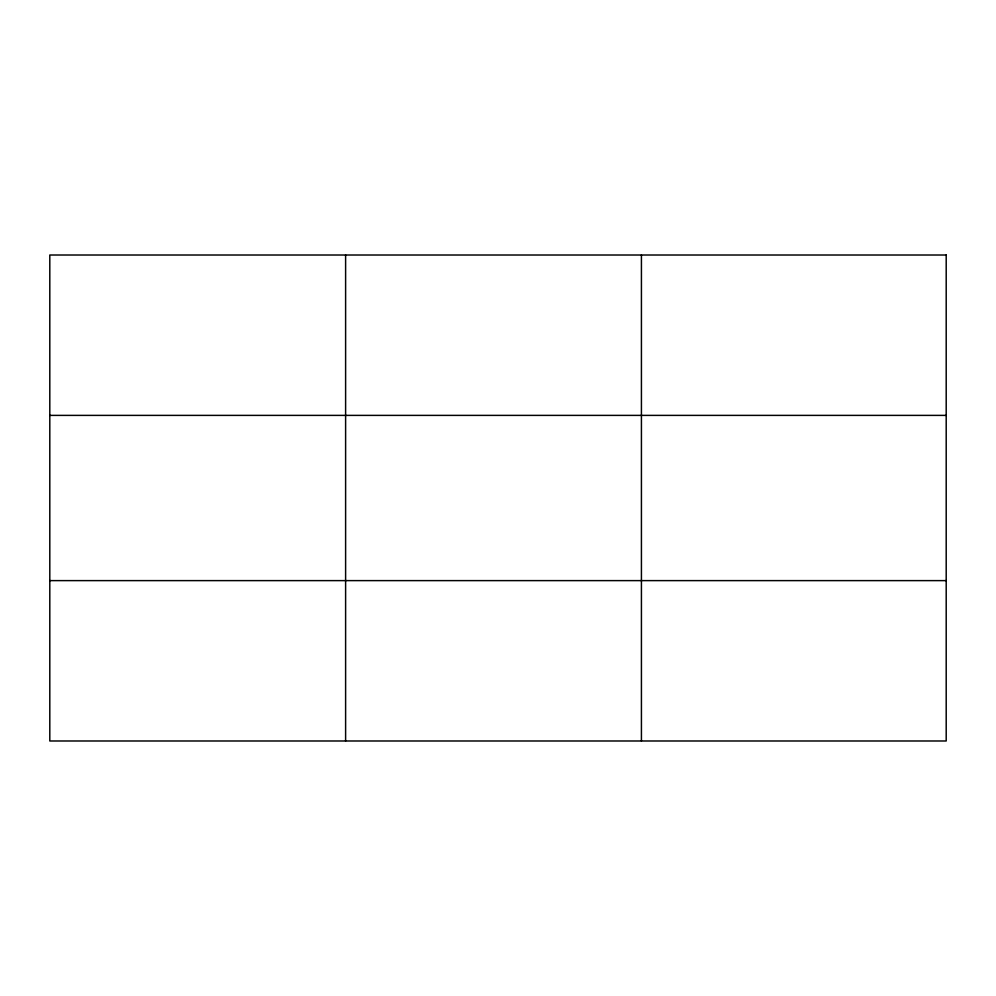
<?xml version="1.0" encoding="UTF-8"?>
<svg xmlns="http://www.w3.org/2000/svg" width="996" height="996" viewBox="0 0 996 996"><rect width="100%" height="100%" fill="white"/><g stroke="black" fill="none" stroke-linecap="round" stroke-linejoin="round"><path stroke-width="1.49" d="M345.612 740.987L345.612 255.013M641.424 740.987L641.424 255.013M49.8 415.382L946.2 415.382M49.8 580.618L946.2 580.618M946.2 255.013L946.2 740.987L49.8 740.987L49.8 255.013L946.2 255.013"/></g></svg>
